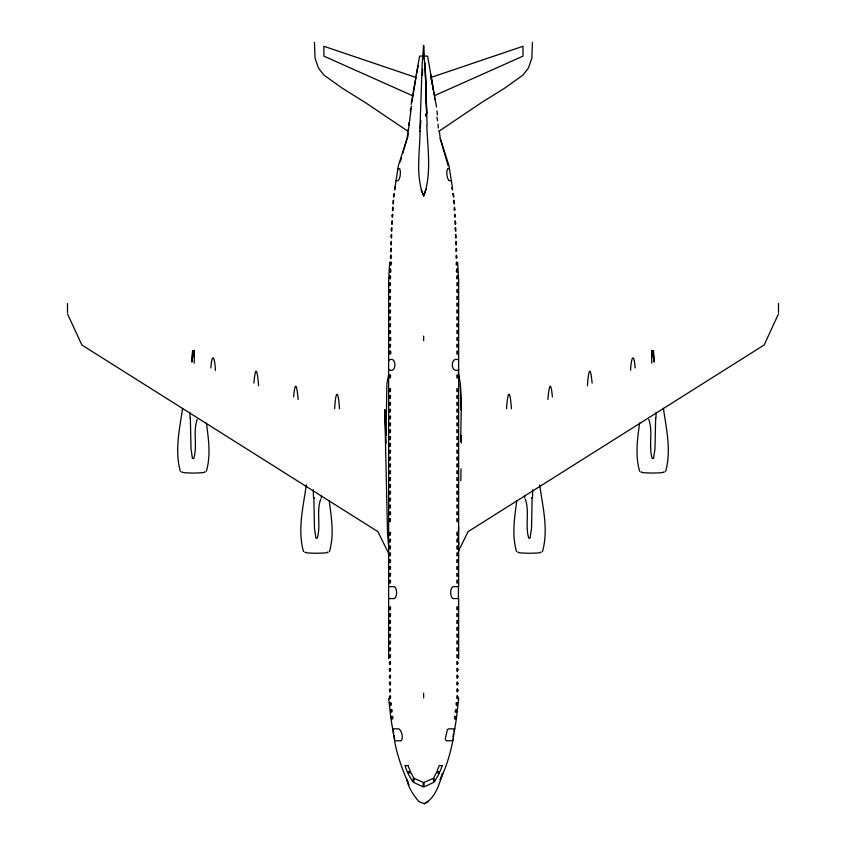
<?xml version="1.0" encoding="UTF-8"?>
<svg xmlns="http://www.w3.org/2000/svg" width="846" height="846" viewBox="0 0 846 846"><rect width="100%" height="100%" fill="white"/><g stroke="black" fill="none" stroke-linecap="round" stroke-linejoin="round"><path stroke-width="1.27" d="M393.073 201.644L393.168 200.396A11.188 1.555 -86.7 0 1 393.549 200.396L393.358 203.791A11.188 1.555 -86.7 0 1 392.967 203.791L392.999 202.554M423.518 54.387L423.571 45.462L424.597 64.116M194.242 363.103L194.369 350.371M460.827 480.729L461.017 468.832M458.574 527.174L458.098 541.313M524.636 497.903L524.7 495.555M422.408 75.463L422.577 69.192M422.841 59.146L423.571 45.462M532.462 497.903L532.779 489.707M655.639 418.188L654.984 448.718L653.535 458.437L652.192 458.437C648.396 445.631 653.26 431.936 648.766 419.405M652.181 356.875L652.425 350.678M655.925 418.188L656.168 412.319M460.668 441.612L461.25 409.718M192.201 361.824L192.751 350.678M419.87 131.278L422.217 63.154L422.937 55.381L424.364 55.328M210.813 367.915C212.304 349.98 215 359.328 215.423 370.379M630.577 370.379C631 359.328 633.696 349.98 635.187 367.915M389.678 262.323L388.642 280.28L388.642 658.706M293.615 396.88C295.508 377.189 297.189 388.758 298.152 399.502M334.614 408.734C335.767 389.52 338.315 389.52 339.479 408.734M506.521 408.734C507.812 389.498 510.18 389.35 511.386 408.734M547.848 399.502C548.811 388.758 550.492 377.189 552.385 396.88M253.895 383.132C255.756 361.866 257.639 372.97 258.601 385.765M408.438 130.316L411.452 106.131M587.399 385.765C588.308 372.938 590.138 361.972 592.105 383.132M420.06 130.844C419.912 152.449 415.323 175.957 423.666 196.42C431.915 173.916 427.547 148.811 426.828 125.356M420.261 128.296L420.853 120.661M452.621 739.15L452.578 740.789M191.556 361.824L192.602 350.678M393.919 194.802L394.225 193.501L393.824 196.949A11.093 1.533 -81.9 0 1 393.432 196.949L393.845 195.257M407.814 137.211L408.216 133.277M411.875 102.229L415.968 77.462L323.891 46.287L323.891 56.132L412.584 95.735M458.68 698.405L456.459 718.36L452.843 740.546M402.812 153.253L407.063 138.522L408.153 129.343M408.618 125.409L408.935 122.786M410.331 110.974L410.648 108.351M458.035 549.403L458.839 542.942M516.8 500.684C514.59 517.424 511.64 534.989 516.536 551.529M639.618 422.979C637.44 438.905 635.018 455.624 639.661 471.328M411.114 104.418L419.584 56.1L423.613 56.1M394.627 189.938L398.392 165.53L407.063 138.522M453.044 736.559L453.456 733.968M182.588 408.375C179.648 429.049 174.53 450.717 180.346 471.328M306.315 484.938C303.28 506.796 297.38 529.691 303.481 551.529M453.879 731.367L454.535 728.85M456.449 711.761C457.379 705.12 453.118 714.468 456.449 711.761M388.663 374.387L386.886 383.894L386.04 435.489M416.274 75.051L418.157 65.565M394.86 189.293L395.114 186.712M197.234 419.405C192.698 431.925 197.7 445.662 193.745 458.437L192.412 458.437L191.016 448.718L190.361 418.188M320.697 499.119C316.171 511.64 321.142 525.366 317.229 538.151L315.907 538.151L314.479 528.454L313.855 497.903L314.701 497.903M542.519 551.529C548.62 529.691 542.72 506.796 539.685 484.938M665.654 471.328C671.47 450.717 666.352 429.049 663.412 408.375M400.327 161.84L401.395 158.16M206.339 471.328C210.982 455.624 208.56 438.905 206.382 422.979M329.464 551.529C334.36 534.989 331.41 517.424 329.2 500.684M426.162 189.197L423.666 195.193L421.107 189.885M458.659 658.706L458.659 598.577L452.874 598.577C449.924 596.811 449.924 588.393 452.874 586.638L458.659 586.638L458.659 280.28L457.623 262.323M388.726 369.416C396.933 374.947 396.933 354.77 388.726 360.301M458.437 586.638L458.437 598.577M442.67 773.36C439.18 784.506 435.415 798.032 424.29 803.7L418.812 801.5C413.609 795.134 408.47 788.134 407.085 779.832L408.851 784.877C402.908 770.611 397.229 756.081 394.564 740.789L401.046 740.789C403.616 738.611 401.892 730.521 398.847 728.85L392.597 728.85M442.606 773.36L440.142 779.832C446.117 767.502 450.241 754.251 452.79 740.789L446.307 740.789L445.239 739.15L447.344 729.675L448.56 728.85L454.746 728.85M458.331 551.455L468.071 531.658L764.15 344.988L778.5 313.877M518.08 551.888L518.08 552.47L521.136 552.977L529.511 553.284L537.887 552.977L540.954 552.47L540.954 551.888M641.205 471.687L641.205 472.269L644.271 472.777L652.647 473.094L661.022 472.777L664.089 472.269L664.089 471.687M181.911 471.687L181.911 472.269L184.978 472.777L193.353 473.094L201.729 472.777L204.795 472.269L204.795 471.687M305.046 551.888L305.046 552.47L308.113 552.977L316.489 553.284L324.864 552.977L327.92 552.47L327.92 551.888M438.461 131.574L481.395 102.683L504.755 88.111L522.997 75.051L528.475 67.934L531.859 58.131L532.43 42.3M424.29 803.7L428.372 801.5M434.305 95.735L522.997 56.132L522.997 46.287L430.931 77.462L432.274 84.769M424.745 56.1L427.6 56.1L436.504 107.04M397.884 168.724L399.735 168.724C400.962 172.172 400.465 177.607 398.36 180.663L395.97 180.663M449.416 168.724L447.566 168.724C446.043 172.045 446.783 177.649 448.909 180.663L451.33 180.663M458.638 369.755C450.146 374.048 450.305 355.521 458.659 360.047M531.299 497.903L532.145 497.903L531.521 528.454L530.051 538.151L528.718 538.151C524.922 525.345 529.797 511.65 525.303 499.119M388.642 586.638L394.426 586.638C397.377 588.393 397.377 596.811 394.426 598.577L388.642 598.577M408.438 131.574L365.504 102.683L342.144 88.111L323.891 75.051L318.413 67.934L315.04 58.131L314.458 42.3M390.641 337.66C386.707 336.031 391.529 345.2 390.651 337.681M388.811 553.781L377.929 531.658L81.851 344.988L67.5 313.877M439.307 130.654L440.248 138.522L448.909 165.53L452.293 186.659C451.055 188.277 453.71 192.317 452.187 187.96M440.248 138.522L448.063 165.53M458.204 372.018L460.414 383.894L461.26 410.056L460.298 383.894M432.729 87.201L433.184 89.644M433.628 92.077L434.083 94.519M430.9 75.051L433.364 90.057M393.316 730.489L393.718 732.964M394.12 735.438L394.733 739.15M394.511 740.546L390.894 718.36L388.674 698.405M436.938 117.118L437.509 120.714M388.642 546.241L387.531 533.667L384.75 409.718L386.146 443.209M436.97 110.974L437.435 114.919M434.453 97.036L434.728 99.638M653.398 350.678L654.444 361.824M425.961 114.136L426.13 116.24L425.961 114.157M438.069 124.309L438.302 127.915M653.249 350.678L653.799 361.824M425.929 90.057L425.083 63.08L427.114 124.838M193.575 350.678L193.819 356.875M189.832 412.319L190.075 418.188M425.083 63.08L426.659 113.597L425.993 92.14M313.221 489.707L313.538 497.903M321.3 495.555L321.364 497.903M651.632 350.371L651.758 363.103M778.5 303.503L778.5 312.523M461.26 435.489L461.26 443.018M423.666 336.063L423.666 340.79M423.635 693.191L423.635 697.918M67.5 303.503L67.5 312.523M392.523 208.063L392.586 210.633A11.188 1.555 -86.7 0 0 392.967 210.633L393.157 207.238A11.188 1.555 -86.7 0 0 392.777 207.238L392.523 208.053M452.917 194.009L453.488 196.949A11.093 1.533 81.9 0 0 453.868 196.949L453.393 193.575A11.093 1.533 81.9 0 0 453.001 193.554L452.917 194.009M390.831 243.14L391.021 244.832A11.167 1.459 -88.2 0 0 391.391 244.832L391.412 241.385L390.831 243.14M391.032 236.298L391.518 238.054L391.709 234.596A11.188 1.523 -88.3 0 0 391.328 234.596L391.032 236.298M390.408 256.814L390.588 258.516A11.167 1.459 -88.2 0 0 390.958 258.516L391 258.421A2.274 0.899 -89.2 0 0 391.487 257.734L391.064 255.122A11.167 1.459 -88.2 0 0 390.704 255.122L390.408 256.814M390.63 249.982L390.81 251.674A11.167 1.459 -88.2 0 0 391.169 251.674L391.275 248.28A11.167 1.459 -88.2 0 0 390.915 248.28L390.63 249.982M454.884 209.586C453.53 213.118 454.334 203.061 454.884 209.586M455.18 228.579L455.497 231.148A11.188 1.523 88.2 0 0 455.878 231.148L455.708 227.764A11.178 1.523 86.7 0 0 455.328 227.764L455.18 228.579M455.275 216.227C454.133 220.468 454.514 209.893 455.275 216.227M455.666 223.069L455.508 224.306A11.178 1.523 86.7 0 1 455.137 224.306L454.937 220.922A11.178 1.523 86.7 0 1 455.317 220.922L455.666 223.069M389.372 662.545C389.943 669.006 391.666 658.125 389.372 662.545M389.382 669.387C390.038 675.817 391.624 664.977 389.382 669.387M389.382 676.229C390.038 682.659 391.635 671.819 389.382 676.229M389.393 683.06C390.048 689.501 391.645 678.661 389.393 683.06M389.393 689.902C390.048 696.343 391.645 685.503 389.393 689.902M389.403 696.744C390.091 703.121 391.677 692.388 389.403 696.744M390.725 709.635C390.471 716.255 394.225 708.546 390.725 709.635M391.476 716.477C391.296 723.013 394.997 715.409 391.476 716.477M453.593 201.221L454.249 203.854L454.165 200.439A11.188 1.555 86.7 0 0 453.752 200.396L453.593 201.221M457.94 663C456.47 668.636 456.47 657.363 457.94 663M457.95 669.842C456.48 675.478 456.47 664.205 457.95 669.842M457.95 676.684C456.48 682.32 456.47 671.047 457.95 676.684M457.95 683.515C456.48 689.152 456.48 677.879 457.95 683.515M457.961 690.357C456.417 695.983 456.597 684.731 457.961 690.357M457.961 697.199C456.449 702.793 456.47 691.594 457.961 697.199M389.372 283.727C389.995 290.146 391.561 279.339 389.372 283.727M389.372 290.569C389.911 297.009 391.613 286.17 389.372 290.569M390.175 263.656C389.742 267.632 392.861 263.095 390.884 262.006A11.167 1.459 -88.2 0 0 390.482 261.964L390.175 263.656M389.372 297.411C389.974 303.83 391.497 292.98 389.372 297.411M389.372 304.243C389.974 310.556 391.539 299.928 389.372 304.243M389.372 311.085C390.006 317.514 391.582 306.696 389.372 311.085M389.372 324.769C390.006 331.198 391.592 320.37 389.372 324.769M389.372 317.927C390.006 324.356 391.582 313.538 389.372 317.927M389.372 331.611C390.048 338.051 391.698 327.243 389.372 331.611M389.372 345.295C390.017 351.735 391.592 340.843 389.372 345.295M389.372 352.126C388.515 355.775 392.163 353.723 390.651 351.344A3.014 1.153 90 0 0 390.038 350.847L389.372 352.126M389.372 375.994C390.017 382.424 391.624 371.595 389.372 375.994M389.372 389.678C390.017 396.108 391.624 385.279 389.372 389.678M389.372 396.52C390.017 402.95 391.624 392.121 389.372 396.52M389.372 403.362C390.017 409.792 391.624 398.952 389.372 403.362M389.372 410.204C390.017 416.634 391.624 405.794 389.372 410.204M389.372 417.036C390.017 423.476 391.624 412.637 389.372 417.036M389.372 430.72C390.017 437.149 391.624 426.321 389.372 430.72M389.372 423.878C390.017 430.307 391.624 419.479 389.372 423.878M389.372 437.562C390.017 443.991 391.624 433.163 389.372 437.562M389.372 444.404C390.017 450.833 391.624 440.005 389.372 444.404M389.372 451.246C390.017 457.675 391.624 446.836 389.372 451.246M389.372 458.088C390.017 464.517 391.624 453.678 389.372 458.088M389.372 464.919C390.017 471.359 391.624 460.52 389.372 464.919M389.372 471.761C390.017 478.191 391.624 467.362 389.372 471.761M389.372 478.603C390.017 485.033 391.624 474.204 389.372 478.603M389.372 485.445C390.017 491.875 391.624 481.046 389.372 485.445M389.372 499.129C390.017 505.559 391.624 494.72 389.372 499.129M389.372 492.287C390.017 498.717 391.624 487.888 389.372 492.287M389.372 505.971C390.017 512.401 391.624 501.562 389.372 505.971M389.372 512.803C390.017 519.243 391.624 508.404 389.372 512.803M389.372 519.645C390.017 526.075 391.624 515.246 389.372 519.645M389.372 533.329C390.017 539.759 391.624 528.93 389.372 533.329M389.372 540.171C390.017 546.601 391.624 535.772 389.372 540.171M389.372 547.013C390.017 553.443 391.624 542.603 389.372 547.013M389.372 553.855C390.017 560.285 391.624 549.445 389.372 553.855M389.372 567.529C390.017 573.958 391.624 563.129 389.372 567.529M389.372 560.687C390.017 567.127 391.624 556.287 389.372 560.687M389.372 574.371C390.017 580.8 391.624 569.971 389.372 574.371M389.372 581.149C390.017 587.579 391.624 576.75 389.372 581.149M389.372 607.819C390.017 614.249 391.624 603.42 389.372 607.819M389.372 614.661C390.017 621.091 391.624 610.262 389.372 614.661M389.372 621.503C390.017 627.933 391.624 617.094 389.372 621.503M389.372 635.177C390.017 641.617 391.624 630.778 389.372 635.177M389.372 628.345C390.017 634.775 391.624 623.936 389.372 628.345M389.372 642.019C390.017 648.448 391.624 637.62 389.372 642.019M389.372 648.861C390.017 655.29 391.624 644.462 389.372 648.861M389.372 655.703C390.017 662.132 391.624 651.304 389.372 655.703M457.147 264.111C455.434 268.394 456.385 257.819 457.147 264.111M457.485 270.953L457.02 272.243A3.077 1.163 88 0 1 456.375 271.746L456.713 268.806L457.485 270.953M457.813 277.795C455.677 282.12 457.104 271.429 457.813 277.795M457.95 284.182C456.533 289.85 456.502 278.535 457.95 284.182M457.94 291.024C456.512 296.66 456.502 285.356 457.94 291.024M457.94 297.866C456.449 303.513 456.459 292.208 457.94 297.866M457.94 304.697C456.491 310.323 456.491 299.072 457.94 304.697M457.94 311.54C456.491 317.165 456.491 305.914 457.94 311.54M457.94 325.224C456.48 330.849 456.491 319.598 457.94 325.224M457.94 318.382C456.491 324.007 456.491 312.756 457.94 318.382M457.94 332.066C456.597 337.649 456.417 326.461 457.94 332.066M457.94 338.908C456.406 344.534 456.597 333.282 457.94 338.908M457.94 345.75C456.47 351.376 456.48 340.113 457.94 345.75M457.94 352.581C456.47 358.218 456.47 346.955 457.94 352.581M457.94 376.449C456.47 382.085 456.47 370.812 457.94 376.449M457.94 390.133C456.47 395.769 456.47 384.496 457.94 390.133M457.94 396.975C456.47 402.611 456.47 391.338 457.94 396.975M457.94 403.817C456.47 409.453 456.47 398.18 457.94 403.817M457.94 410.659C456.47 416.285 456.47 405.023 457.94 410.659M457.94 417.49C456.47 423.127 456.47 411.865 457.94 417.49M457.94 431.174C456.47 436.811 456.47 425.538 457.94 431.174M457.94 424.332C456.47 429.969 456.47 418.696 457.94 424.332M457.94 438.017C456.47 443.653 456.47 432.38 457.94 438.017M457.94 444.859C456.47 450.495 456.47 439.222 457.94 444.859M457.94 451.701C456.47 457.337 456.47 446.064 457.94 451.701M457.94 458.543C456.47 464.168 456.47 452.906 457.94 458.543M457.94 465.374C456.47 471.011 456.47 459.748 457.94 465.374M457.94 472.216C456.47 477.853 456.47 466.58 457.94 472.216M457.94 479.058C456.47 484.695 456.47 473.422 457.94 479.058M457.94 485.9C456.47 491.537 456.47 480.264 457.94 485.9M457.94 499.584C456.47 505.221 456.47 493.948 457.94 499.584M457.94 492.742C456.47 498.379 456.47 487.106 457.94 492.742M457.94 506.426C456.47 512.052 456.47 500.79 457.94 506.426M457.94 513.258C456.47 518.894 456.47 507.632 457.94 513.258M457.94 520.1C456.47 525.736 456.47 514.463 457.94 520.1M457.94 533.784C456.47 539.42 456.47 528.147 457.94 533.784M457.94 540.626C456.47 546.262 456.47 534.989 457.94 540.626M457.94 547.468C456.47 553.104 456.47 541.831 457.94 547.468M457.94 554.31C456.47 559.936 456.47 548.673 457.94 554.31M457.94 567.983C456.47 573.62 456.47 562.347 457.94 567.983M457.94 561.141C456.47 566.778 456.47 555.515 457.94 561.141M457.94 574.825C456.47 580.462 456.47 569.189 457.94 574.825M457.94 581.604C456.47 587.24 456.47 575.978 457.94 581.604M457.94 608.274C456.47 613.91 456.47 602.638 457.94 608.274M457.94 615.116C456.47 620.753 456.47 609.48 457.94 615.116M457.94 628.8C456.47 634.426 456.47 623.164 457.94 628.8M457.94 621.958C456.47 627.595 456.47 616.322 457.94 621.958M457.94 635.632C456.47 641.268 456.47 630.006 457.94 635.632M457.94 642.474C456.47 648.11 456.47 636.837 457.94 642.474M457.94 649.316C456.47 654.952 456.47 643.679 457.94 649.316M457.94 656.158C456.47 661.794 456.47 650.521 457.94 656.158M389.974 702.804C389.604 709.244 393.517 701.873 389.974 702.804M389.509 277.34C390.598 283.008 391.222 271.725 389.509 277.34M389.847 270.498L390.281 272.243A3.077 1.174 -88 0 0 390.926 271.746L390.588 268.806L389.847 270.445M424.174 782.36L424.036 786.949L433.755 782.36L433.205 778.352L424.174 782.36M391.645 222.614L391.793 224.306A11.178 1.523 -86.7 0 0 392.174 224.306L392.375 220.922A11.178 1.523 -86.7 0 0 391.994 220.922L391.645 222.614M392.036 215.772C392.66 221.282 393.274 210.263 392.036 215.772M391.254 229.456L391.434 231.148A11.188 1.523 -88.3 0 0 391.804 231.148L391.973 227.764A11.178 1.523 -86.7 0 0 391.592 227.764L391.254 229.456M457.4 703.163C456.808 709.974 454.704 700.287 457.4 703.163M455.888 716.848C455.211 723.52 453.149 714.035 455.888 716.848M456.491 243.595L456.301 244.832A11.188 1.523 88.2 0 1 455.92 244.832L455.814 241.438A11.188 1.523 88.2 0 1 456.195 241.438L456.491 243.595M456.692 250.437C455.127 254.551 456.163 244.134 456.692 250.437M456.903 257.269C455.36 261.594 456.237 250.934 456.903 257.269M455.434 235.421L455.708 237.99A11.188 1.523 88.2 0 0 456.089 237.99L455.983 234.596A11.188 1.523 88.2 0 0 455.603 234.596L455.434 235.421M414.329 778.405L413.588 782.36L423.169 786.896L423.169 782.36L414.329 778.405M413.588 777.696L412.742 781.725L407.645 772.895L411.114 772.937L413.588 777.696M442.225 765.545L440.036 771.658L436.822 771.668L439.275 765.545L442.225 765.545M439.518 772.884L434.548 781.725L433.903 777.622L436.325 772.789L439.518 772.884M407.952 765.545L404.98 765.545L407.116 771.689L410.532 771.689L407.952 765.545"/></g></svg>
